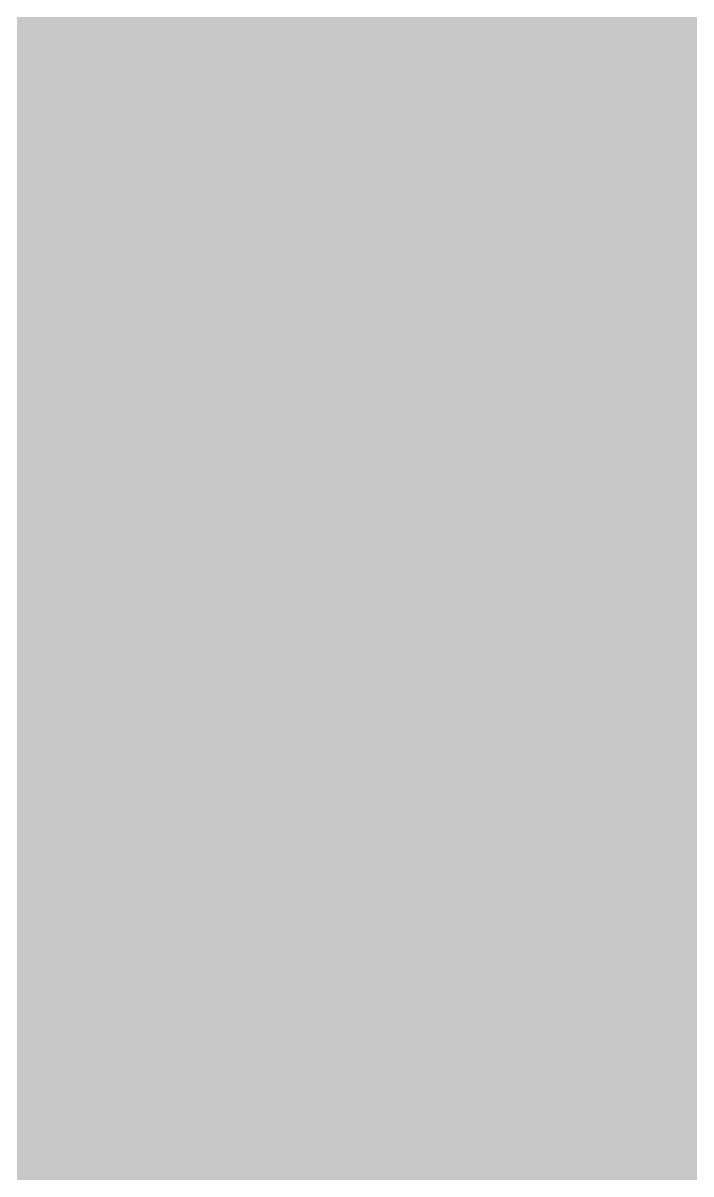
# Model space of a CAD drawing. Header units: millimetres. Extents: x 92 to 588, y 96 to 434.
# Drawn here: x 453.34 to 469.18, y 295.56 to 322.84 of the extents above; entities that cross this region are included whole.
import ezdxf

# ---------------------------------------------------------------- set-up
doc = ezdxf.new("R2010")
doc.units = ezdxf.units.MM
doc.layers.add('H', color=7, linetype='Continuous')
doc.layers.add('P', color=7, linetype='Continuous')

msp = doc.modelspace()

# ---------------------------------------------------------------- hatches: boundary and pattern name
at = {"layer": 'H', "linetype": 'Continuous'}
for points in [[(291.162, 223.903), (291.162, 433.788), (588.166, 433.788), (588.166, 223.903), (291.162, 223.903)], [(454.745, 320.317), (453.74, 321.322), (454.745, 322.328), (455.733, 321.322), (454.745, 320.317)], [(466.563, 319.047), (465.558, 320.052), (466.563, 321.058), (467.569, 320.052), (466.563, 319.047)], [(464.041, 318.694), (463.035, 319.682), (464.041, 320.687), (465.029, 319.682), (464.041, 318.694)], [(456.156, 316.207), (456.068, 316.207), (455.909, 316.242), (455.839, 316.26), (455.768, 316.295), (455.627, 316.383), (455.574, 316.436), (455.521, 316.524), (455.415, 316.701), (455.362, 316.824), (455.327, 316.948), (455.292, 317.23), (455.292, 317.389), (455.292, 317.565), (455.327, 317.865), (455.362, 318.006), (455.398, 318.13), (455.504, 318.377), (455.574, 318.482), (455.645, 318.571), (455.839, 318.729), (455.945, 318.782), (456.05, 318.835), (456.315, 318.888), (456.456, 318.888), (456.544, 318.888), (456.615, 318.888), (456.685, 318.87), (456.756, 318.853), (456.756, 318.518), (456.685, 318.553), (456.597, 318.571), (456.509, 318.588), (456.403, 318.588), (456.333, 318.588), (456.174, 318.571), (456.05, 318.518), (455.945, 318.429), (455.892, 318.377), (455.839, 318.324), (455.75, 318.183), (455.698, 318.024), (455.662, 317.83), (455.645, 317.724), (455.768, 317.548), (455.645, 317.477), (455.645, 317.442), (455.645, 317.406), (455.645, 317.195), (455.68, 316.983), (455.698, 316.895), (455.715, 316.807), (455.786, 316.683), (455.821, 316.63), (455.909, 316.56), (455.98, 316.524), (456.068, 316.489), (456.156, 316.489), (456.244, 316.489), (456.385, 316.542), (456.456, 316.613), (456.491, 316.648), (456.527, 316.683), (456.562, 316.771), (456.615, 316.948), (456.615, 317.089), (456.615, 317.159), (456.597, 317.301), (456.58, 317.353), (456.562, 317.406), (456.491, 317.495), (456.438, 317.53), (456.403, 317.565), (456.333, 317.6), (456.28, 317.618), (456.209, 317.618), (456.103, 317.636), (455.997, 317.618), (455.874, 317.583), (455.768, 317.548), (455.645, 317.724), (455.768, 317.812), (455.909, 317.865), (455.962, 317.883), (456.121, 317.918), (456.191, 317.918), (456.333, 317.9), (456.456, 317.883), (456.509, 317.865), (456.632, 317.794), (456.685, 317.759), (456.756, 317.706), (456.862, 317.565), (456.897, 317.495), (456.932, 317.406), (456.968, 317.212), (456.968, 317.107), (456.968, 317.001), (456.932, 316.824), (456.897, 316.736), (456.862, 316.648), (456.774, 316.507), (456.721, 316.454), (456.668, 316.401), (456.544, 316.295), (456.474, 316.278), (456.403, 316.242), (456.244, 316.207), (456.156, 316.207)], [(460.778, 316.207), (460.707, 316.207), (460.619, 316.225), (460.548, 316.225), (460.478, 316.242), (460.478, 316.577), (460.548, 316.56), (460.636, 316.524), (460.725, 316.507), (460.813, 316.507), (460.901, 316.507), (461.06, 316.542), (461.183, 316.595), (461.307, 316.683), (461.36, 316.736), (461.395, 316.789), (461.483, 316.93), (461.536, 317.089), (461.571, 317.265), (461.571, 317.371), (461.483, 317.565), (461.571, 317.618), (461.589, 317.689), (461.589, 317.742), (461.589, 317.777), (461.589, 317.918), (461.554, 318.13), (461.536, 318.218), (461.501, 318.288), (461.448, 318.412), (461.395, 318.465), (461.36, 318.5), (461.289, 318.571), (461.254, 318.588), (461.166, 318.606), (461.077, 318.606), (460.972, 318.606), (460.848, 318.553), (460.76, 318.5), (460.707, 318.429), (460.654, 318.324), (460.619, 318.165), (460.601, 318.024), (460.619, 317.936), (460.636, 317.812), (460.654, 317.742), (460.672, 317.706), (460.742, 317.6), (460.778, 317.565), (460.813, 317.548), (460.901, 317.512), (460.936, 317.495), (461.025, 317.477), (461.113, 317.477), (461.236, 317.477), (461.36, 317.512), (461.483, 317.565), (461.571, 317.371), (461.43, 317.283), (461.307, 317.23), (461.254, 317.212), (461.113, 317.195), (461.042, 317.195), (460.901, 317.195), (460.778, 317.23), (460.725, 317.248), (460.601, 317.301), (460.531, 317.353), (460.478, 317.406), (460.372, 317.53), (460.319, 317.618), (460.301, 317.706), (460.266, 317.9), (460.248, 318.006), (460.266, 318.112), (460.284, 318.288), (460.319, 318.377), (460.354, 318.447), (460.442, 318.588), (460.495, 318.659), (460.548, 318.712), (460.689, 318.8), (460.848, 318.87), (460.989, 318.888), (461.077, 318.906), (461.166, 318.888), (461.324, 318.87), (461.395, 318.835), (461.465, 318.8), (461.589, 318.712), (461.66, 318.659), (461.712, 318.588), (461.818, 318.412), (461.854, 318.288), (461.889, 318.165), (461.924, 317.883), (461.924, 317.548), (461.889, 317.248), (461.854, 317.107), (461.818, 316.965), (461.712, 316.718), (461.642, 316.63), (461.571, 316.524), (461.395, 316.366), (461.289, 316.313), (461.183, 316.26), (460.919, 316.207), (460.778, 316.207)], [(462.965, 316.207), (462.788, 316.225), (462.7, 316.26), (462.63, 316.295), (462.489, 316.366), (462.436, 316.419), (462.383, 316.472), (462.295, 316.595), (462.277, 316.666), (462.242, 316.736), (462.224, 316.895), (462.206, 316.983), (462.224, 317.071), (462.277, 317.265), (462.33, 317.353), (462.383, 317.442), (462.541, 317.583), (462.647, 317.636), (462.788, 317.512), (462.683, 317.389), (462.647, 317.318), (462.612, 317.248), (462.559, 317.089), (462.559, 317.001), (462.577, 316.895), (462.647, 316.701), (462.7, 316.613), (462.771, 316.542), (462.965, 316.472), (463.053, 316.454), (463.159, 316.472), (463.335, 316.524), (463.406, 316.595), (463.476, 316.666), (463.529, 316.842), (463.547, 316.948), (463.547, 317.018), (463.512, 317.159), (463.476, 317.195), (463.441, 317.248), (463.318, 317.336), (463.247, 317.389), (463.176, 317.424), (463.088, 317.459), (462.982, 317.512), (462.859, 317.548), (462.788, 317.512), (462.647, 317.636), (462.559, 317.706), (462.418, 317.83), (462.365, 317.9), (462.33, 317.971), (462.277, 318.13), (462.277, 318.218), (462.277, 318.288), (462.312, 318.429), (462.365, 318.553), (462.453, 318.659), (462.506, 318.712), (462.559, 318.765), (462.683, 318.835), (462.824, 318.87), (462.965, 318.906), (463.053, 318.906), (463.141, 318.906), (463.3, 318.888), (463.441, 318.835), (463.565, 318.765), (463.617, 318.712), (463.67, 318.676), (463.759, 318.571), (463.811, 318.447), (463.829, 318.324), (463.829, 318.253), (463.829, 318.165), (463.776, 317.988), (463.741, 317.9), (463.67, 317.83), (463.529, 317.689), (463.441, 317.636), (463.3, 317.777), (463.406, 317.9), (463.441, 317.971), (463.459, 318.024), (463.494, 318.165), (463.494, 318.235), (463.494, 318.324), (463.423, 318.465), (463.37, 318.535), (463.353, 318.553), (463.282, 318.606), (463.159, 318.641), (463.053, 318.641), (462.965, 318.641), (462.806, 318.588), (462.753, 318.553), (462.718, 318.518), (462.665, 318.465), (462.63, 318.341), (462.63, 318.271), (462.63, 318.2), (462.665, 318.094), (462.683, 318.041), (462.718, 318.006), (462.806, 317.918), (462.877, 317.883), (462.93, 317.847), (463.035, 317.812), (463.141, 317.759), (463.229, 317.724), (463.3, 317.777), (463.441, 317.636), (463.547, 317.565), (463.723, 317.442), (463.776, 317.371), (463.829, 317.283), (463.9, 317.089), (463.9, 316.983), (463.9, 316.895), (463.864, 316.754), (463.811, 316.613), (463.723, 316.489), (463.653, 316.419), (463.6, 316.366), (463.459, 316.295), (463.318, 316.225), (463.141, 316.207), (462.965, 316.207)], [(457.426, 316.26), (458.608, 318.535), (457.267, 318.535), (457.267, 318.853), (458.908, 318.853), (458.908, 318.465), (457.779, 316.26), (457.426, 316.26)], [(465.064, 314.778), (464.976, 314.778), (464.817, 314.813), (464.746, 314.831), (464.676, 314.866), (464.535, 314.955), (464.482, 315.008), (464.429, 315.078), (464.323, 315.272), (464.27, 315.378), (464.235, 315.501), (464.2, 315.801), (464.2, 315.96), (464.2, 316.136), (464.235, 316.436), (464.27, 316.577), (464.305, 316.701), (464.411, 316.948), (464.482, 317.054), (464.552, 317.142), (464.746, 317.301), (464.852, 317.353), (464.958, 317.406), (465.223, 317.459), (465.364, 317.459), (465.452, 317.459), (465.522, 317.459), (465.593, 317.442), (465.664, 317.424), (465.664, 317.089), (465.593, 317.124), (465.505, 317.142), (465.417, 317.159), (465.311, 317.159), (465.24, 317.159), (465.081, 317.142), (464.958, 317.071), (464.852, 317.001), (464.799, 316.948), (464.746, 316.895), (464.658, 316.754), (464.605, 316.595), (464.57, 316.401), (464.552, 316.295), (464.676, 316.119), (464.552, 316.048), (464.552, 316.013), (464.552, 315.978), (464.552, 315.766), (464.588, 315.537), (464.605, 315.448), (464.64, 315.378), (464.693, 315.254), (464.729, 315.202), (464.817, 315.131), (464.887, 315.096), (464.976, 315.06), (465.064, 315.06), (465.17, 315.06), (465.293, 315.113), (465.364, 315.166), (465.399, 315.202), (465.434, 315.254), (465.47, 315.343), (465.522, 315.519), (465.522, 315.66), (465.522, 315.731), (465.505, 315.872), (465.487, 315.925), (465.47, 315.978), (465.399, 316.066), (465.346, 316.101), (465.311, 316.136), (465.24, 316.172), (465.205, 316.172), (465.117, 316.189), (465.029, 316.189), (464.905, 316.189), (464.782, 316.154), (464.676, 316.119), (464.552, 316.295), (464.676, 316.383), (464.817, 316.436), (464.87, 316.454), (465.029, 316.472), (465.099, 316.472), (465.24, 316.472), (465.364, 316.454), (465.417, 316.436), (465.54, 316.366), (465.593, 316.33), (465.664, 316.278), (465.769, 316.136), (465.805, 316.048), (465.84, 315.978), (465.875, 315.784), (465.875, 315.66), (465.875, 315.572), (465.84, 315.378), (465.805, 315.307), (465.787, 315.219), (465.681, 315.078), (465.628, 315.025), (465.575, 314.955), (465.452, 314.866), (465.381, 314.831), (465.311, 314.813), (465.152, 314.778), (465.064, 314.778)], [(466.881, 314.778), (466.704, 314.796), (466.616, 314.831), (466.545, 314.866), (466.404, 314.937), (466.351, 314.99), (466.299, 315.043), (466.21, 315.166), (466.193, 315.237), (466.157, 315.307), (466.14, 315.466), (466.122, 315.537), (466.14, 315.643), (466.193, 315.837), (466.246, 315.925), (466.299, 316.013), (466.457, 316.154), (466.563, 316.207), (466.704, 316.066), (466.598, 315.96), (466.563, 315.889), (466.528, 315.819), (466.475, 315.66), (466.475, 315.572), (466.493, 315.448), (466.563, 315.254), (466.616, 315.184), (466.687, 315.113), (466.863, 315.043), (466.969, 315.025), (467.075, 315.043), (467.251, 315.096), (467.322, 315.166), (467.392, 315.237), (467.445, 315.413), (467.463, 315.519), (467.463, 315.59), (467.427, 315.713), (467.392, 315.766), (467.357, 315.819), (467.233, 315.907), (467.145, 315.96), (467.092, 315.995), (467.004, 316.031), (466.898, 316.066), (466.775, 316.119), (466.704, 316.066), (466.563, 316.207), (466.475, 316.278), (466.334, 316.401), (466.281, 316.454), (466.246, 316.524), (466.193, 316.701), (466.193, 316.789), (466.193, 316.86), (466.228, 317.001), (466.281, 317.124), (466.351, 317.23), (466.404, 317.283), (466.475, 317.318), (466.598, 317.389), (466.74, 317.442), (466.881, 317.477), (466.969, 317.477), (467.057, 317.477), (467.216, 317.442), (467.357, 317.406), (467.48, 317.336), (467.533, 317.283), (467.586, 317.248), (467.674, 317.142), (467.727, 317.018), (467.745, 316.877), (467.745, 316.807), (467.745, 316.736), (467.692, 316.56), (467.639, 316.472), (467.586, 316.383), (467.445, 316.26), (467.357, 316.207), (467.216, 316.348), (467.322, 316.472), (467.357, 316.524), (467.375, 316.595), (467.41, 316.736), (467.41, 316.807), (467.41, 316.895), (467.339, 317.036), (467.286, 317.107), (467.269, 317.124), (467.198, 317.177), (467.075, 317.212), (466.969, 317.212), (466.881, 317.212), (466.722, 317.159), (466.651, 317.107), (466.634, 317.089), (466.581, 317.018), (466.545, 316.913), (466.545, 316.824), (466.545, 316.771), (466.581, 316.666), (466.598, 316.613), (466.634, 316.577), (466.722, 316.489), (466.792, 316.454), (466.845, 316.419), (466.951, 316.366), (467.057, 316.33), (467.145, 316.295), (467.216, 316.348), (467.357, 316.207), (467.463, 316.136), (467.639, 316.013), (467.692, 315.942), (467.745, 315.854), (467.815, 315.66), (467.815, 315.554), (467.815, 315.466), (467.78, 315.307), (467.727, 315.184), (467.639, 315.043), (467.569, 314.99), (467.516, 314.937), (467.375, 314.849), (467.233, 314.796), (467.057, 314.778), (466.881, 314.778)], [(459.366, 316.26), (459.366, 316.754), (459.79, 316.754), (459.79, 316.26), (459.366, 316.26)], [(462.03, 313.085), (461.042, 314.09), (462.03, 315.096), (463.035, 314.09), (462.03, 313.085)], [(468.274, 314.831), (468.274, 315.325), (468.697, 315.325), (468.697, 314.831), (468.274, 314.831)], [(457.02, 309.345), (458.22, 311.638), (456.879, 311.638), (456.879, 311.938), (458.52, 311.938), (458.52, 311.55), (457.391, 309.345), (457.02, 309.345)], [(459.613, 309.293), (459.613, 309.592), (459.684, 309.592), (459.807, 309.628), (459.86, 309.645), (459.896, 309.698), (459.966, 309.786), (460.001, 309.857), (460.019, 309.928), (460.054, 310.086), (460.072, 310.174), (460.09, 310.386), (460.09, 310.651), (460.09, 310.898), (460.072, 311.109), (460.054, 311.198), (460.019, 311.356), (460.001, 311.427), (459.966, 311.497), (459.896, 311.603), (459.86, 311.638), (459.807, 311.656), (459.684, 311.691), (459.613, 311.709), (459.543, 311.691), (459.437, 311.656), (459.384, 311.638), (459.331, 311.603), (459.261, 311.497), (459.243, 311.427), (459.208, 311.356), (459.172, 311.198), (459.172, 311.092), (459.155, 310.88), (459.155, 310.633), (459.155, 310.386), (459.155, 310.192), (459.172, 310.104), (459.208, 309.928), (459.243, 309.857), (459.261, 309.804), (459.331, 309.698), (459.384, 309.663), (459.419, 309.628), (459.543, 309.592), (459.613, 309.592), (459.613, 309.293), (459.508, 309.31), (459.331, 309.345), (459.172, 309.434), (459.049, 309.557), (458.996, 309.628), (458.943, 309.716), (458.873, 309.928), (458.82, 310.174), (458.802, 310.474), (458.802, 310.633), (458.802, 310.809), (458.82, 311.109), (458.873, 311.374), (458.943, 311.586), (458.996, 311.656), (459.049, 311.744), (459.172, 311.868), (459.331, 311.938), (459.525, 311.991), (459.613, 311.991), (459.719, 311.991), (459.913, 311.938), (460.072, 311.85), (460.195, 311.727), (460.248, 311.656), (460.301, 311.568), (460.372, 311.356), (460.425, 311.109), (460.442, 310.809), (460.442, 310.474), (460.425, 310.174), (460.372, 309.91), (460.301, 309.716), (460.248, 309.628), (460.195, 309.539), (460.072, 309.416), (459.913, 309.345), (459.719, 309.293), (459.613, 309.293)], [(462.03, 309.345), (463.212, 311.638), (461.871, 311.638), (461.871, 311.938), (463.512, 311.938), (463.512, 311.55), (462.383, 309.345), (462.03, 309.345)], [(458.837, 309.063), (457.832, 310.069), (458.837, 311.056), (459.843, 310.069), (458.837, 309.063)], [(460.919, 309.345), (460.919, 309.839), (461.342, 309.839), (461.342, 309.345), (460.919, 309.345)], [(456.703, 307.458), (455.698, 308.463), (456.703, 309.469), (457.708, 308.463), (456.703, 307.458)], [(467.022, 305.8), (466.034, 306.805), (467.022, 307.793), (468.027, 306.805), (467.022, 305.8)], [(454.533, 305.13), (453.546, 306.135), (454.533, 307.123), (455.539, 306.135), (454.533, 305.13)], [(454.798, 303.595), (454.798, 306.17), (455.451, 306.17), (455.556, 306.17), (455.75, 306.153), (455.839, 306.135), (455.927, 306.118), (456.068, 306.065), (456.121, 306.012), (456.191, 305.959), (456.315, 305.835), (456.35, 305.765), (456.385, 305.694), (456.421, 305.5), (456.438, 305.394), (456.438, 305.306), (456.403, 305.147), (456.368, 305.077), (456.333, 305.006), (456.262, 304.883), (456.209, 304.83), (456.139, 304.759), (455.98, 304.653), (455.892, 304.618), (455.803, 304.601), (455.574, 304.565), (455.433, 304.548), (455.151, 304.548), (455.151, 304.848), (455.38, 304.848), (455.574, 304.848), (455.715, 304.883), (455.786, 304.9), (455.892, 304.971), (455.927, 305.006), (455.962, 305.042), (456.015, 305.13), (456.033, 305.165), (456.068, 305.271), (456.068, 305.394), (456.068, 305.447), (456.05, 305.571), (456.033, 305.624), (455.997, 305.677), (455.927, 305.747), (455.892, 305.782), (455.803, 305.835), (455.698, 305.853), (455.574, 305.871), (455.433, 305.888), (455.151, 305.888), (455.151, 304.848), (455.151, 304.548), (455.151, 303.595), (454.798, 303.595)], [(456.668, 303.595), (456.668, 303.948), (456.844, 304.124), (457.003, 304.265), (457.144, 304.424), (457.303, 304.583), (457.444, 304.742), (457.638, 304.989), (457.708, 305.094), (457.744, 305.2), (457.797, 305.394), (457.814, 305.5), (457.797, 305.606), (457.779, 305.694), (457.761, 305.729), (457.708, 305.8), (457.673, 305.818), (457.62, 305.871), (457.532, 305.906), (457.461, 305.923), (457.373, 305.923), (457.267, 305.923), (457.179, 305.906), (457.091, 305.888), (457.003, 305.853), (456.932, 305.818), (456.862, 305.782), (456.791, 305.729), (456.756, 305.712), (456.721, 306.082), (456.844, 306.135), (457.02, 306.188), (457.126, 306.206), (457.303, 306.223), (457.391, 306.223), (457.479, 306.223), (457.638, 306.206), (457.779, 306.153), (457.902, 306.082), (457.955, 306.047), (458.008, 305.994), (458.079, 305.871), (458.132, 305.747), (458.167, 305.606), (458.167, 305.518), (458.149, 305.377), (458.132, 305.236), (458.079, 305.112), (458.026, 305.006), (457.955, 304.883), (457.867, 304.777), (457.779, 304.671), (457.691, 304.565), (457.514, 304.389), (457.32, 304.195), (457.126, 304.018), (457.003, 303.895), (458.273, 303.895), (458.273, 303.595), (456.668, 303.595)], [(458.696, 303.595), (458.696, 306.17), (459.384, 306.17), (459.631, 306.17), (459.79, 306.153), (459.86, 306.153), (460.001, 306.1), (460.054, 306.065), (460.125, 306.029), (460.231, 305.941), (460.266, 305.871), (460.284, 305.818), (460.319, 305.677), (460.319, 305.588), (460.319, 305.5), (460.266, 305.341), (460.231, 305.271), (460.178, 305.2), (460.037, 305.077), (459.966, 305.042), (459.825, 305.218), (459.86, 305.236), (459.913, 305.306), (459.931, 305.341), (459.966, 305.43), (459.966, 305.553), (459.966, 305.641), (459.931, 305.712), (459.913, 305.747), (459.86, 305.8), (459.843, 305.818), (459.755, 305.853), (459.649, 305.871), (459.543, 305.888), (459.366, 305.888), (459.031, 305.888), (459.031, 305.13), (459.419, 305.13), (459.578, 305.13), (459.666, 305.147), (459.737, 305.165), (459.825, 305.218), (459.966, 305.042), (460.072, 304.989), (459.931, 304.742), (459.878, 304.777), (459.79, 304.812), (459.702, 304.83), (459.596, 304.83), (459.419, 304.848), (459.031, 304.848), (459.031, 303.877), (459.314, 303.877), (459.525, 303.895), (459.666, 303.913), (459.737, 303.913), (459.843, 303.966), (459.896, 304.001), (459.949, 304.036), (460.019, 304.107), (460.037, 304.142), (460.072, 304.195), (460.09, 304.301), (460.09, 304.371), (460.09, 304.442), (460.072, 304.565), (460.054, 304.618), (460.019, 304.653), (459.931, 304.742), (460.072, 304.989), (460.248, 304.883), (460.319, 304.795), (460.372, 304.706), (460.442, 304.512), (460.442, 304.389), (460.442, 304.283), (460.407, 304.124), (460.372, 304.054), (460.337, 303.966), (460.231, 303.86), (460.178, 303.807), (460.107, 303.754), (459.949, 303.666), (459.86, 303.648), (459.772, 303.613), (459.56, 303.595), (459.437, 303.595), (458.696, 303.595)], [(462.683, 303.595), (462.683, 305.871), (461.818, 305.871), (461.818, 306.17), (463.9, 306.17), (463.9, 305.871), (463.018, 305.871), (463.018, 303.595), (462.683, 303.595)], [(464.2, 303.595), (464.2, 306.17), (464.887, 306.17), (465.134, 306.17), (465.293, 306.153), (465.364, 306.153), (465.487, 306.1), (465.558, 306.065), (465.628, 306.029), (465.734, 305.941), (465.769, 305.871), (465.787, 305.818), (465.822, 305.677), (465.822, 305.588), (465.822, 305.5), (465.769, 305.341), (465.734, 305.271), (465.681, 305.2), (465.54, 305.077), (465.47, 305.042), (465.328, 305.218), (465.364, 305.236), (465.417, 305.306), (465.434, 305.341), (465.47, 305.43), (465.47, 305.553), (465.47, 305.641), (465.434, 305.712), (465.417, 305.747), (465.364, 305.8), (465.328, 305.818), (465.258, 305.853), (465.152, 305.871), (465.029, 305.888), (464.87, 305.888), (464.535, 305.888), (464.535, 305.13), (464.923, 305.13), (465.081, 305.13), (465.17, 305.147), (465.24, 305.165), (465.328, 305.218), (465.47, 305.042), (465.575, 304.989), (465.434, 304.742), (465.381, 304.777), (465.293, 304.812), (465.205, 304.83), (465.099, 304.83), (464.923, 304.848), (464.535, 304.848), (464.535, 303.877), (464.817, 303.877), (465.029, 303.895), (465.17, 303.913), (465.24, 303.913), (465.346, 303.966), (465.399, 304.001), (465.452, 304.036), (465.522, 304.107), (465.54, 304.142), (465.558, 304.195), (465.593, 304.301), (465.593, 304.371), (465.593, 304.442), (465.575, 304.565), (465.54, 304.618), (465.522, 304.653), (465.434, 304.742), (465.575, 304.989), (465.752, 304.883), (465.822, 304.795), (465.875, 304.706), (465.946, 304.512), (465.946, 304.389), (465.946, 304.283), (465.91, 304.124), (465.875, 304.054), (465.84, 303.966), (465.734, 303.86), (465.681, 303.807), (465.611, 303.754), (465.452, 303.666), (465.364, 303.648), (465.275, 303.613), (465.064, 303.595), (464.94, 303.595), (464.2, 303.595)], [(466.246, 303.595), (466.246, 303.948), (466.404, 304.124), (466.563, 304.265), (466.704, 304.424), (466.863, 304.583), (467.004, 304.742), (467.198, 304.989), (467.269, 305.094), (467.304, 305.2), (467.357, 305.394), (467.375, 305.5), (467.357, 305.606), (467.339, 305.694), (467.322, 305.729), (467.269, 305.8), (467.251, 305.818), (467.18, 305.871), (467.11, 305.906), (467.022, 305.923), (466.934, 305.923), (466.828, 305.923), (466.74, 305.906), (466.651, 305.888), (466.563, 305.853), (466.493, 305.818), (466.422, 305.782), (466.351, 305.729), (466.316, 305.712), (466.299, 306.082), (466.404, 306.135), (466.598, 306.188), (466.687, 306.206), (466.863, 306.223), (466.951, 306.223), (467.039, 306.223), (467.198, 306.206), (467.339, 306.153), (467.463, 306.082), (467.516, 306.047), (467.569, 305.994), (467.639, 305.871), (467.692, 305.747), (467.727, 305.606), (467.727, 305.518), (467.71, 305.377), (467.692, 305.236), (467.657, 305.112), (467.586, 305.006), (467.516, 304.883), (467.427, 304.777), (467.339, 304.671), (467.251, 304.565), (467.075, 304.389), (466.881, 304.195), (466.687, 304.018), (466.563, 303.895), (467.833, 303.895), (467.833, 303.595), (466.246, 303.595)], [(460.707, 304.565), (460.707, 304.883), (461.677, 304.883), (461.677, 304.565), (460.707, 304.565)], [(468.151, 299.15), (468.151, 301.725), (468.927, 301.725), (469.121, 301.708), (469.191, 301.69), (469.28, 301.673), (469.421, 301.602), (469.491, 301.567), (469.544, 301.514), (469.668, 301.39), (469.703, 301.32), (469.738, 301.232), (469.791, 301.055), (469.791, 300.949), (469.791, 300.861), (469.756, 300.702), (469.738, 300.632), (469.703, 300.561), (469.615, 300.438), (469.562, 300.367), (469.491, 300.314), (469.332, 300.208), (469.244, 300.173), (469.156, 300.138), (468.927, 300.103), (468.503, 300.103), (468.503, 300.403), (468.733, 300.403), (468.927, 300.403), (469.068, 300.438), (469.138, 300.455), (469.244, 300.508), (469.28, 300.561), (469.315, 300.597), (469.385, 300.685), (469.403, 300.72), (469.421, 300.826), (469.438, 300.949), (469.438, 301.002), (469.403, 301.126), (469.385, 301.179), (469.368, 301.214), (469.297, 301.302), (469.244, 301.337), (469.156, 301.39), (469.05, 301.408), (468.944, 301.426), (468.786, 301.443), (468.503, 301.443), (468.503, 300.403), (468.503, 300.103), (468.503, 299.15), (468.151, 299.15)], [(466.828, 298.797), (465.822, 299.803), (466.828, 300.808), (467.833, 299.803), (466.828, 298.797)], [(466.334, 298.462), (465.328, 299.468), (466.334, 300.473), (467.322, 299.468), (466.334, 298.462)], [(467.904, 298.109), (466.898, 299.097), (467.904, 300.103), (468.891, 299.097), (467.904, 298.109)], [(454.057, 296.028), (455.239, 298.303), (453.916, 298.303), (453.916, 298.603), (455.556, 298.603), (455.556, 298.233), (454.428, 296.028), (454.057, 296.028)], [(456.65, 295.975), (456.65, 296.257), (456.721, 296.257), (456.844, 296.293), (456.897, 296.328), (456.932, 296.363), (457.003, 296.469), (457.038, 296.54), (457.056, 296.593), (457.091, 296.769), (457.109, 296.857), (457.126, 297.069), (457.126, 297.316), (457.126, 297.58), (457.109, 297.774), (457.091, 297.88), (457.056, 298.039), (457.038, 298.109), (457.003, 298.18), (456.932, 298.268), (456.897, 298.303), (456.844, 298.339), (456.721, 298.374), (456.65, 298.374), (456.58, 298.374), (456.474, 298.339), (456.421, 298.303), (456.368, 298.268), (456.297, 298.162), (456.262, 298.109), (456.244, 298.039), (456.209, 297.863), (456.191, 297.774), (456.191, 297.563), (456.174, 297.316), (456.191, 297.069), (456.191, 296.857), (456.209, 296.769), (456.244, 296.61), (456.262, 296.54), (456.297, 296.469), (456.368, 296.363), (456.421, 296.328), (456.456, 296.293), (456.58, 296.257), (456.65, 296.257), (456.65, 295.975), (456.544, 295.975), (456.368, 296.01), (456.209, 296.099), (456.086, 296.222), (456.033, 296.31), (455.98, 296.398), (455.909, 296.61), (455.856, 296.857), (455.839, 297.157), (455.821, 297.316), (455.839, 297.492), (455.856, 297.792), (455.909, 298.039), (455.98, 298.251), (456.033, 298.339), (456.086, 298.409), (456.209, 298.533), (456.368, 298.621), (456.544, 298.656), (456.65, 298.656), (456.756, 298.656), (456.95, 298.621), (457.109, 298.533), (457.232, 298.409), (457.285, 298.321), (457.32, 298.233), (457.409, 298.039), (457.461, 297.774), (457.479, 297.492), (457.479, 297.157), (457.461, 296.857), (457.409, 296.593), (457.32, 296.381), (457.285, 296.293), (457.232, 296.222), (457.091, 296.099), (456.932, 296.01), (456.756, 295.975), (456.65, 295.975)], [(459.296, 295.975), (459.208, 295.993), (459.137, 295.993), (459.067, 296.01), (459.067, 296.346), (459.137, 296.328), (459.225, 296.293), (459.314, 296.275), (459.419, 296.275), (459.49, 296.275), (459.649, 296.31), (459.772, 296.363), (459.896, 296.451), (459.949, 296.504), (459.984, 296.557), (460.072, 296.698), (460.125, 296.857), (460.16, 297.033), (460.16, 297.139), (460.072, 297.333), (460.16, 297.386), (460.178, 297.457), (460.178, 297.492), (460.178, 297.545), (460.178, 297.686), (460.143, 297.898), (460.125, 297.986), (460.107, 298.057), (460.037, 298.18), (459.984, 298.233), (459.949, 298.268), (459.878, 298.339), (459.843, 298.356), (459.755, 298.374), (459.666, 298.374), (459.56, 298.374), (459.437, 298.321), (459.366, 298.268), (459.331, 298.233), (459.296, 298.18), (459.243, 298.092), (459.208, 297.933), (459.208, 297.792), (459.208, 297.704), (459.225, 297.58), (459.243, 297.51), (459.261, 297.457), (459.331, 297.369), (459.384, 297.333), (459.402, 297.316), (459.49, 297.28), (459.525, 297.263), (459.613, 297.245), (459.702, 297.245), (459.825, 297.245), (459.949, 297.28), (460.072, 297.333), (460.16, 297.139), (460.037, 297.051), (459.896, 296.998), (459.843, 296.981), (459.702, 296.963), (459.631, 296.963), (459.49, 296.963), (459.366, 296.998), (459.314, 297.016), (459.19, 297.069), (459.12, 297.104), (459.067, 297.175), (458.961, 297.298), (458.925, 297.386), (458.89, 297.457), (458.855, 297.668), (458.855, 297.774), (458.855, 297.863), (458.89, 298.057), (458.908, 298.145), (458.943, 298.215), (459.031, 298.356), (459.084, 298.427), (459.137, 298.48), (459.278, 298.568), (459.349, 298.603), (459.437, 298.621), (459.596, 298.656), (459.666, 298.656), (459.755, 298.656), (459.913, 298.639), (459.984, 298.603), (460.054, 298.568), (460.195, 298.48), (460.248, 298.427), (460.301, 298.356), (460.407, 298.162), (460.442, 298.057), (460.478, 297.933), (460.513, 297.651), (460.531, 297.474), (460.513, 297.316), (460.478, 297.016), (460.442, 296.875), (460.407, 296.734), (460.301, 296.487), (460.231, 296.398), (460.16, 296.293), (459.984, 296.134), (459.878, 296.081), (459.772, 296.028), (459.508, 295.975), (459.366, 295.975), (459.296, 295.975)], [(461.007, 296.028), (462.189, 298.303), (460.848, 298.303), (460.848, 298.603), (462.489, 298.603), (462.489, 298.233), (461.377, 296.028), (461.007, 296.028)], [(457.955, 296.028), (457.955, 296.522), (458.379, 296.522), (458.379, 296.028), (457.955, 296.028)], [(460.407, 294.141), (459.402, 295.146), (460.407, 296.134), (461.395, 295.146), (460.407, 294.141)]]:
    msp.add_hatch(color=7, dxfattribs=at).paths.add_polyline_path(points)

# ---------------------------------------------------------------- linework, layer by layer
at = {"layer": 'P', "color": 7}
for points, const_width in [([(378.563, 398.404), (388.282, 403.131), (401.246, 404.49), (408.443, 397.804), (417.703, 384.946), (430.086, 359.934), (447.284, 335.275), (470.99, 318.253), (496.408, 306.894), (507.062, 307.229), (530.451, 304.706), (561.531, 303.031), (581.234, 313.738)], 0.26), ([(447.284, 335.275), (470.99, 318.253), (496.408, 306.894)], 0.66), ([(447.284, 335.275), (470.99, 318.253), (496.408, 306.894)], 0.26), ([(487.624, 261.526), (476.829, 271.228), (460.742, 279.253), (451.94, 287.985), (448.519, 304.195), (458.837, 310.069), (466.563, 320.052), (456.897, 326.49)], 0.3), ([(442.715, 325.626), (497.343, 300.438)], 0.66), ([(442.715, 325.626), (497.343, 300.438), (539.306, 297.898), (570.791, 301.038), (581.234, 306.047)], 0.26), ([(442.715, 325.626), (497.343, 300.438)], 0.26), ([(453.74, 321.322), (454.745, 320.317), (455.733, 321.322), (454.745, 322.328), (453.74, 321.322), (453.74, 321.322)], 0.4), ([(465.558, 320.052), (466.563, 319.047), (467.569, 320.052), (466.563, 321.058), (465.558, 320.052), (465.558, 320.052)], 0.4), ([(463.035, 319.682), (464.041, 318.694), (465.029, 319.682), (464.041, 320.687), (463.035, 319.682), (463.035, 319.682)], 0.4), ([(461.042, 314.09), (462.03, 313.085), (463.035, 314.09), (462.03, 315.096), (461.042, 314.09), (461.042, 314.09)], 0.4), ([(451.57, 314.126), (471.22, 303.93), (485.878, 298.445)], 0.66), ([(581.234, 297.457), (565.429, 290.701), (533.485, 290.348), (498.278, 294.74), (485.878, 298.445), (471.22, 303.93), (451.57, 314.126)], 0.26), ([(451.57, 314.126), (471.22, 303.93), (485.878, 298.445)], 0.26), ([(457.832, 310.069), (458.837, 309.063), (459.843, 310.069), (458.837, 311.056), (457.832, 310.069), (457.832, 310.069)], 0.4), ([(455.698, 308.463), (456.703, 307.458), (457.708, 308.463), (456.703, 309.469), (455.698, 308.463), (455.698, 308.463)], 0.4), ([(466.034, 306.805), (467.022, 305.8), (468.027, 306.805), (467.022, 307.793), (466.034, 306.805), (466.034, 306.805)], 0.4), ([(453.546, 306.135), (454.533, 305.13), (455.539, 306.135), (454.533, 307.123), (453.546, 306.135), (453.546, 306.135)], 0.4), ([(422.29, 296.204), (435.184, 299.609), (442.874, 301.796), (448.519, 304.195), (454.533, 306.135)], 0.3), ([(448.642, 303.401), (505.898, 288.214), (560.561, 288.249), (581.234, 294.176)], 0.26), ([(488.153, 262.567), (487.148, 265.089), (477.464, 271.457), (448.642, 303.401)], 0.26), ([(465.822, 299.803), (466.828, 298.797), (467.833, 299.803), (466.828, 300.808), (465.822, 299.803), (465.822, 299.803)], 0.4), ([(465.328, 299.468), (466.334, 298.462), (467.322, 299.468), (466.334, 300.473), (465.328, 299.468), (465.328, 299.468)], 0.4), ([(466.898, 299.097), (467.904, 298.109), (468.891, 299.097), (467.904, 300.103), (466.898, 299.097), (466.898, 299.097)], 0.4), ([(425.588, 280.718), (439.188, 282.481), (442.151, 284.016), (447.407, 285.815), (451.94, 287.985), (459.702, 291.477), (467.904, 299.097)], 0.3), ([(459.402, 295.146), (460.407, 294.141), (461.395, 295.146), (460.407, 296.134), (459.402, 295.146), (459.402, 295.146)], 0.4)]:
    msp.add_lwpolyline(points, dxfattribs=dict(at, const_width=const_width))

doc.saveas('drawing.dxf')
